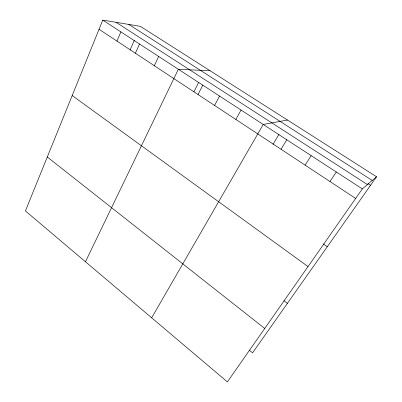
<?xml version="1.0" encoding="UTF-8"?>
<svg xmlns="http://www.w3.org/2000/svg" width="402" height="402" viewBox="0 0 402 402"><rect width="100%" height="100%" fill="white"/><g stroke="black" fill="none" stroke-linecap="round" stroke-linejoin="round"><path stroke-width="0.6" d="M102.761 20.1L25.426 210.939L227.386 381.9L362.318 188.905L376.573 176.759L140.404 26.366L102.761 20.1L362.318 188.905M116.977 41.094L120.876 31.879M130.057 50.049L134.308 40.326M135.404 53.245L139.494 43.989M154.358 65.742L158.649 56.446M85.465 261.762L178.357 69.265L210.13 70.767M193.915 91.822L198.638 82.455M198.045 94.515L202.799 85.174M214.573 105.44L219.527 96.043M235.848 119.464L241.049 110.037M151.67 317.806L263.23 124.464L287.49 120.032M273.023 144.328L278.993 134.298M281.073 149.278L286.807 139.795M305.128 165.137L311.158 155.634M329.972 181.518L336.313 171.991M376.573 176.759L252.577 352.825L249.235 350.117M128.826 24.437L372.247 180.448M367.946 183.613L370.559 185.297M116.057 22.311L367.418 184.563M99.043 29.276L355.649 198.442M323.258 243.908L327.283 246.743M72.189 95.55L308.032 266.551M283.988 300.776L287.405 303.374M47.29 156.996L264.737 328.474"/></g></svg>
